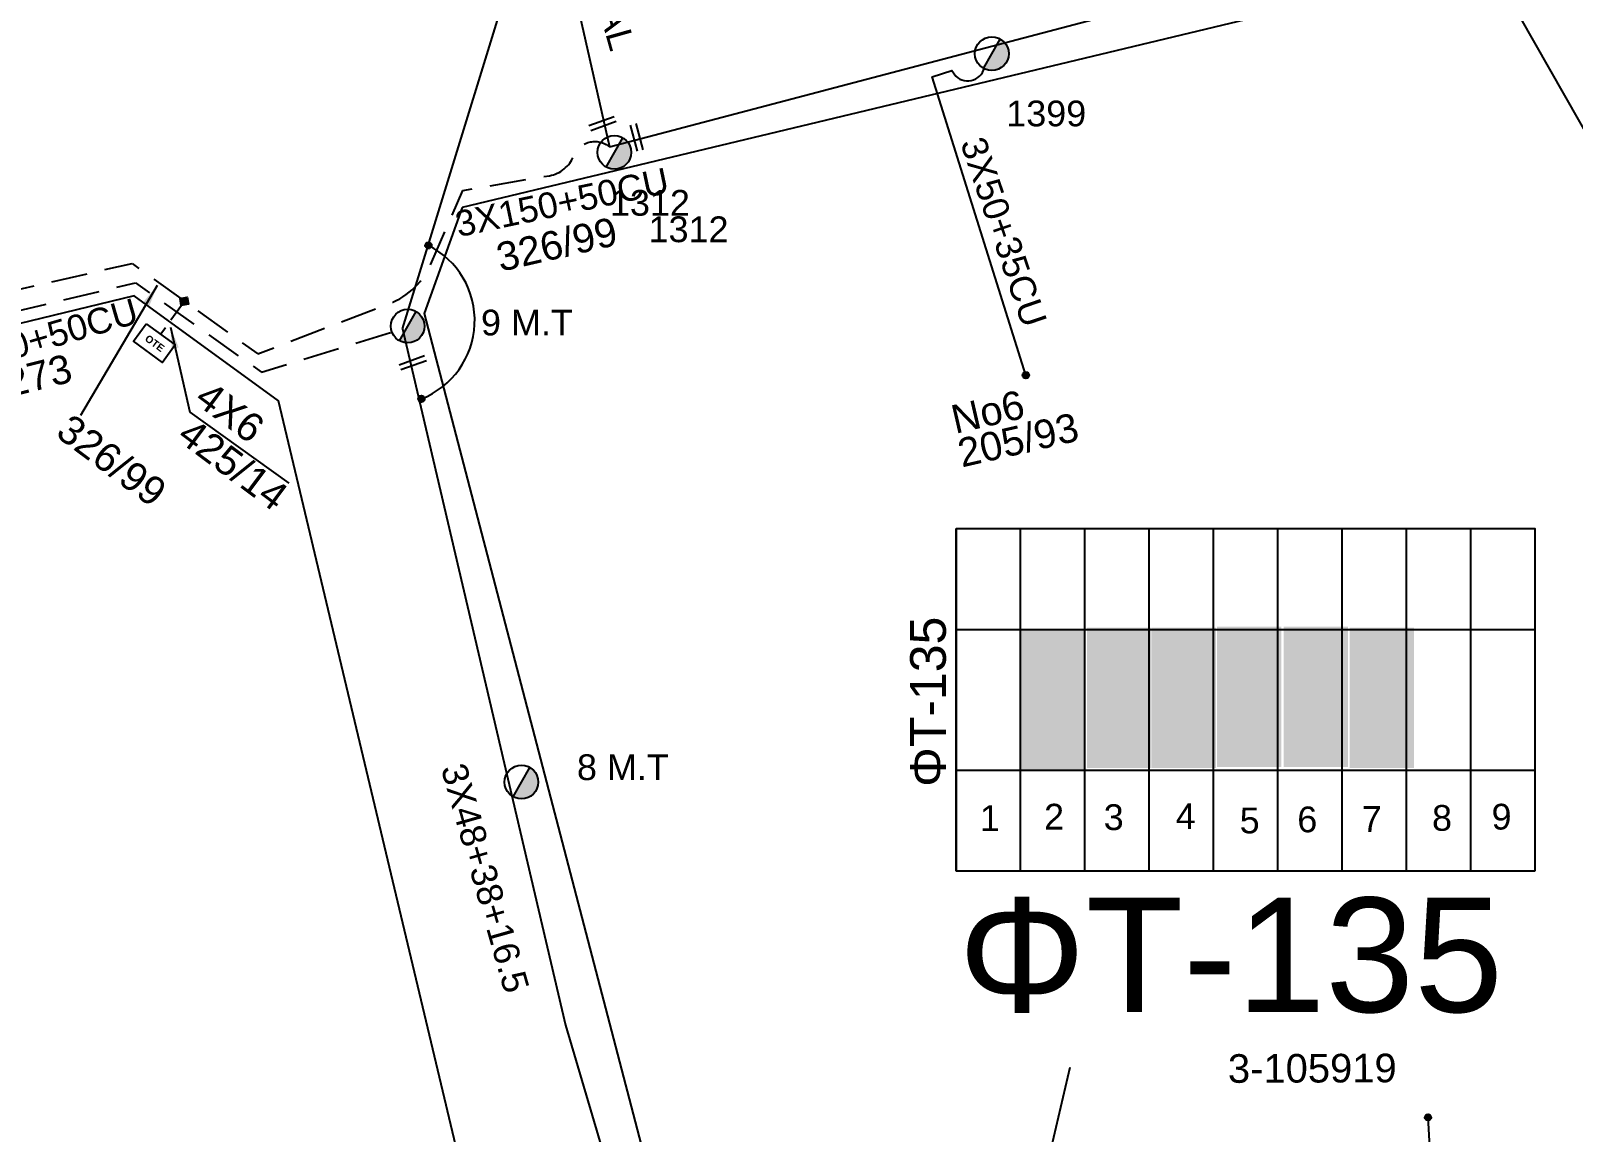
# Model space of a CAD drawing. Header units: millimetres. Extents: x 5010 to 7184, y -101 to 935.
# Drawn here: x 6650.5 to 6758.4, y 565.3 to 642.3 of the extents above; entities that cross this region are included whole.
import ezdxf
from ezdxf.enums import TextEntityAlignment as Align

# ---------------------------------------------------------------- set-up
doc = ezdxf.new("R2010")
doc.units = ezdxf.units.MM
doc.linetypes.add('DASHED', pattern=[19.05, 12.7, -6.35])
for name, color, linetype in [('Pillar OTE', 7, 'Continuous'), ('Ασφαλειοκιβώτια Χ.Τ 9 αναχωρήσεων', 7, 'Continuous'), ('Γέφυρες Εναερίου Δικτύου', 7, 'Continuous'), ('Γυμνά εναέρια ΧΤ (1Φ)   2x16AL', 7, 'Continuous'), ('Γυμνά εναέρια ΧΤ (3Φ)   3x50+35CU', 7, 'Continuous'), ('Γυμνά εναέρια ΧΤ (3Φ)   4x50AL', 7, 'Continuous'), ('Γυμνά εναέρια ΧΤ και ΦΟΠ (3Φ)   4x50+16AL', 7, 'Continuous'), ('Εναέρια παροχή ΧΤ 4x16', 7, 'SYN_LINE'), ('Επιγραφές - Σχήματα', 7, 'Continuous'), ('Καλώδια ΧΤ   3x150+50CU', 7, 'DASHED'), ('Καλώδια ΧΤ   3x48+38+16.5', 7, 'DASHED'), ('Μηχανική τομή', 7, 'Continuous'), ('Στύλος ΦΜ', 7, 'Continuous'), ('Στύλος ΦΜ @ 1', 7, 'Continuous'), ('Συνδέσεις', 7, 'Continuous'), ('Υπόβαθρο ΔΕΗ', 7, 'Continuous'), ('Υπόγεια καλώδια Παροχών ΧΤ   4x6', 7, 'DASHED')]:
    doc.layers.add(name, color=color, linetype=linetype)
doc.styles.get("Standard").update_dxf_attribs({"font": 'arial.ttf'})
doc.linetypes.add('SYN_LINE', pattern='A,0.5,-0.0001,["/\\/\\/\\/",Standard,S=0.1,R=0,X=0,Y=-0.05],-0.25', length=0.7501)
doc.dimstyles.new('ISO-25', dxfattribs={"dimtxt": 2.5, "dimasz": 2.5, "dimexe": 1.25, "dimexo": 0.625, "dimtad": 1, "dimtxsty": 'Standard', "dimcen": 2.5, "dimaunit": 2, "dimazin": 0, "dimtfac": 1, "dimtmove": 0, "dimatfit": 3, "dimfxl": 1, "dimarcsym": 0})

# ---------------------------------------------------------------- blocks, each defined once
blk = doc.blocks.new('ΥΠΑΡΧΩΝ ΤΣΙΜΕΝΤΕΝΙΟΣ ΣΤΥΛΟΣ')
at = {"layer": 'Στύλος ΦΜ'}
blk.add_hatch(color=256, dxfattribs=at).paths.add_polyline_path([(-1.29, -2.28, 0.574793), (2.62, 0, 0.268822), (1.3, 2.27)])
blk.add_line((-1.29, -2.28), (1.3, 2.27), dxfattribs=at)
blk.add_circle((0, 0), 2.62, dxfattribs=at)
at = {"layer": 'Στύλος ΦΜ', "flags": 4}
for tag, p in [('ΑΡΙΘΜΟΣ', (-4.68, 8.05)), ('ΤΥΠΟΣ', (-4.91, 3.03))]:
    blk.add_attdef(tag, p, '', height=4, dxfattribs=at)
blk = doc.blocks.new('ΑΣΦΑΛΕΙΟΚΙΒΩΤΙΟ ΥΠΟΣΤΑΘΜΟΥ 9 ΑΝΑΧΩΡΗΣΕΩΝ')
at = {"layer": 'Ασφαλειοκιβώτια Χ.Τ 9 αναχωρήσεων', "ltscale": 40}
for p, q in [((-23.8, 40.36), (24.02, 40.36)), ((-9.72, 40.36), (-9.72, -40.64)), ((9.94, 40.36), (9.94, -40.64)), ((-23.8, 31.36), (24.02, 31.36)), ((-23.8, 22.36), (24.02, 22.36)), ((-23.8, 13.36), (24.02, 13.36)), ((-23.8, 4.36), (24.02, 4.36)), ((-23.8, -4.64), (24.02, -4.64)), ((-23.8, -13.64), (24.02, -13.64)), ((-23.8, -22.64), (24.02, -22.64)), ((-23.8, -31.64), (24.02, -31.64))]:
    blk.add_line(p, q, dxfattribs=at)
at = {"layer": 'Ασφαλειοκιβώτια Χ.Τ 9 αναχωρήσεων'}
blk.add_lwpolyline([(-23.8, -40.64), (24.02, -40.64), (24.02, 40.36), (-23.8, 40.36)], close=True, dxfattribs=at)
for s, p in [('1', (-18.22, 37.06)), ('2', (-18.02, 28.07)), ('3', (-18.09, 19.73)), ('4', (-17.94, 9.66)), ('5', (-18.55, 0.71)), ('6', (-18.4, -7.35)), ('7', (-18.34, -16.37)), ('8', (-18.19, -26.2)), ('9', (-18.02, -34.53))]:
    blk.add_text(s, height=3.6, rotation=270, dxfattribs=at).set_placement(p)
at = {"layer": 'Ασφαλειοκιβώτια Χ.Τ 9 αναχωρήσεων', "ltscale": 40}
for tag, height, p in [('ΟΝΟΜΑ', 5, (-0.16, 44.31)), ('ΚΕΙΜΕΝΟ 1', 2, (17.06, 35.59)), ('ΚΕΙΜΕΝΟ 2', 2, (17.06, 26.88)), ('ΚΕΙΜΕΝΟ 3', 2, (17.06, 17.69)), ('ΚΕΙΜΕΝΟ 4', 2, (17.06, 8.71)), ('ΚΕΙΜΕΝΟ 5', 2, (17.06, -0.13)), ('ΚΕΙΜΕΝΟ 6', 2, (17.06, -9.05)), ('ΚΕΙΜΕΝΟ 7', 2, (17.06, -18.13)), ('ΚΕΙΜΕΝΟ 8', 2, (17.06, -26.85)), ('ΚΕΙΜΕΝΟ 9', 2, (17.06, -35.99)), ('ΣΧ', 2, (-0.1, -42.64))]:
    blk.add_attdef(tag, text='', height=height, dxfattribs=at).set_placement(p, align=Align.MIDDLE_CENTER)
blk = doc.blocks.new('ΜΗΧΑΝΙΚΗ ΤΟΜΗ')
at = {"layer": 'Μηχανική τομή', "ltscale": 40}
for p, q in [((-1.89, 0.78), (1.89, 0.78)), ((1.89, 0), (-1.89, 0))]:
    blk.add_line(p, q, dxfattribs=at)
blk = doc.blocks.new('_ΣΥΝΔΕΣΗ')
at = {"layer": 'Συνδέσεις', "linetype": 'SYN_LINE', "ltscale": 40}
blk.add_hatch(color=256, dxfattribs=at).paths.add_polyline_path([(0.5, -0.01, 1), (-0.5, -0.01, 1)])
at = {"layer": 'Συνδέσεις'}
blk.add_circle((0, -0.01), 0.5, dxfattribs=at)
blk = doc.blocks.new('TSONTA XT1')
at = {"ltscale": 40}
h = blk.add_hatch(color=256, dxfattribs=at)
h.dxf.hatch_style = 1
h.paths.add_polyline_path([(595.96, 2487.66), (597.07, 2488.77), (595.96, 2489.87), (594.85, 2488.77)])
blk.add_lwpolyline([(594.85, 2488.77), (595.96, 2489.87), (597.07, 2488.77), (595.96, 2487.66)], close=True, dxfattribs=at)
blk = doc.blocks.new('PILLAR ΟΤΕ')
at = {"layer": 'Pillar OTE', "ltscale": 40}
blk.add_lwpolyline([(-3.31, 2.02), (3.39, 2.02), (3.39, -1.99), (-3.31, -1.99)], close=True, dxfattribs=at)
at = {"layer": 'Pillar OTE', "insert": (-1.81, 0.71), "char_height": 1.3575, "width": 109.961, "attachment_point": 1}
blk.add_mtext('{\\fArial|b1|i0|c161|p34;OTE}', dxfattribs=at)

msp = doc.modelspace()

# ---------------------------------------------------------------- hatches: boundary and pattern name
at = {"layer": 'Ασφαλειοκιβώτια Χ.Τ 9 αναχωρήσεων'}
for color, points in [(151, [(6719.73, 600.41), (6719.73, 590.58), (6724.23, 590.58), (6724.23, 600.41)]), (202, [(6724.39, 600.55), (6724.39, 590.73), (6728.89, 590.73), (6728.89, 600.55)]), (5, [(6728.91, 600.55), (6728.91, 590.73), (6733.41, 590.73), (6733.41, 600.55)]), (62, [(6733.5, 600.62), (6733.5, 590.8), (6738, 590.8), (6738, 600.62)]), (133, [(6738.16, 600.62), (6738.16, 590.8), (6742.66, 590.8), (6742.66, 600.62)]), (6, [(6742.76, 600.55), (6742.76, 590.73), (6747.26, 590.73), (6747.26, 600.55)])]:
    msp.add_hatch(color=color, dxfattribs=at).paths.add_polyline_path(points)

# ---------------------------------------------------------------- linework, layer by layer
at = {"layer": 'Γέφυρες Εναερίου Δικτύου', "color": 173, "flags": 128}
msp.add_lwpolyline([(6676.53, 621.45), (6686.52, 653.95), (6695.7, 676.63)], dxfattribs=at)
at = {"layer": 'Γυμνά εναέρια ΧΤ (1Φ)   2x16AL', "color": 173, "linetype": 'Continuous', "flags": 128}
msp.add_lwpolyline([(6676.53, 621.45), (6687.93, 572.76), (6691.64, 560.13), (6682.39, 561.71)], dxfattribs=at)
at = {"layer": 'Γυμνά εναέρια ΧΤ (3Φ)   3x50+35CU', "color": 62, "flags": 128}
msp.add_lwpolyline([(6720.12, 618.2), (6713.57, 639.06), (6714.94, 639.5), (6715.23, 639.1, 0.624504), (6717.23, 639.84, 1.257869)], format="xyb", dxfattribs=at)
at = {"layer": 'Γυμνά εναέρια ΧΤ (3Φ)   4x50AL', "color": 62, "flags": 128}
msp.add_lwpolyline([(6686.52, 653.95), (6690.99, 634.17)], dxfattribs=at)
at = {"layer": 'Γυμνά εναέρια ΧΤ και ΦΟΠ (3Φ)   4x50+16AL', "color": 62, "flags": 128}
msp.add_lwpolyline([(6690.99, 634.17), (6760.79, 652.56)], dxfattribs=at)
at = {"layer": 'Εναέρια παροχή ΧΤ 4x16', "color": 30, "linetype": 'SYN_LINE', "ltscale": 15, "flags": 128}
msp.add_lwpolyline([(6748.93, 554.18), (6748.26, 566.32)], dxfattribs=at)
at = {"layer": 'Επιγραφές - Σχήματα', "linetype": 'Continuous', "ltscale": 0.2}
msp.add_arc((6675.69, 622.02), 5.88, 291.4506, 63.353, dxfattribs=at)
at = {"layer": 'Καλώδια ΧΤ   3x150+50CU', "color": 62, "ltscale": 0.2, "flags": 128}
msp.add_lwpolyline([(6620.38, 617.97, -0.49138), (6619.72, 624.52, -0.361387), (6636.54, 623.08, 0.226622), (6640.53, 622.12), (6657.6, 626.01), (6666.39, 619.69), (6675.59, 623.2, 0.208847), (6678.57, 626.12), (6680.75, 631.12), (6686.79, 632.15, 0.26239), (6688.49, 633.53, -0.511315), (6690.99, 634.17, -3.518707)], format="xyb", dxfattribs=at)
at = {"layer": 'Καλώδια ΧΤ   3x150+50CU', "color": 173, "linetype": 'DASHED', "ltscale": 0.2, "flags": 128}
msp.add_lwpolyline([(6623.18, 618.45, -0.97857), (6623.44, 622.98), (6628.73, 624.06, -0.300945), (6631.88, 622.78, 0.284861), (6633.87, 621.91), (6635.55, 621.95, -0.213707), (6637.54, 621.11, 0.252409), (6639.79, 620.36), (6657.84, 624.66), (6666.65, 618.41), (6676.53, 621.45)], format="xyb", dxfattribs=at)
at = {"layer": 'Υπόβαθρο ΔΕΗ', "flags": 128}
msp.add_lwpolyline([(6680.7, 629.92), (6678.03, 622.51), (6699.7, 539.57), (6796.71, 558.1), (6799.67, 564.32), (6752.49, 647.14)], close=True, dxfattribs=at)
msp.add_lwpolyline([(6680.7, 629.92), (6678.03, 622.51), (6699.7, 539.57), (6796.71, 558.1), (6799.67, 564.32), (6752.49, 647.14)], close=True, dxfattribs=at)
for points in [[(6418.28, 565.81), (6400.76, 540.88), (6448.03, 517.96), (6493.36, 497.04), (6569.25, 513.32), (6636.98, 526.54), (6686.64, 537.5), (6667.85, 616.41), (6657.74, 623.74), (6559.1, 599.8), (6473.57, 579.32), (6418.28, 565.81)], [(6418.28, 565.81), (6400.76, 540.88), (6448.03, 517.96), (6493.36, 497.04), (6569.25, 513.32), (6636.98, 526.54), (6686.64, 537.5), (6667.85, 616.41), (6657.74, 623.74), (6559.1, 599.8), (6473.57, 579.32), (6418.28, 565.81)], [(6661.65, 615.62), (6668.58, 610.65)]]:
    msp.add_lwpolyline(points, dxfattribs=at)
at = {"layer": 'Υπόγεια καλώδια Παροχών ΧΤ   4x6', "color": 62, "linetype": 'DASHED', "ltscale": 0.1}
msp.add_lwpolyline([(6661.05, 623.07), (6659.61, 621.06)], dxfattribs=at)

# ---------------------------------------------------------------- block references
at = {"layer": 'Pillar OTE', "xscale": 0.3750000000000001, "yscale": 0.3750000000000001, "zscale": 0.3750000000000001, "rotation": 323.9135046614494}
msp.add_blockref('PILLAR ΟΤΕ', (6659.14, 620.45), dxfattribs=at)
at = {"layer": 'Ασφαλειοκιβώτια Χ.Τ 9 αναχωρήσεων', "xscale": 0.5, "yscale": 0.5, "zscale": 0.5, "rotation": 90}
msp.add_blockref('ΑΣΦΑΛΕΙΟΚΙΒΩΤΙΟ ΥΠΟΣΤΑΘΜΟΥ 9 ΑΝΑΧΩΡΗΣΕΩΝ', (6735.43, 595.44), dxfattribs=at).add_auto_attribs({'ΟΝΟΜΑ': 'ΦΤ-135'})
at = {"layer": 'Μηχανική τομή'}
for p, xscale, yscale, zscale, rotation in [((6690.57, 635.61), 0.5000000000003455, 0.5000000000003455, 0.5000000000003455, 19.91667185463837), ((6693.09, 634.88), 0.5000000000003978, 0.5000000000003978, 0.5000000000003978, 105.0150737377341), ((6677.3, 618.89), 0.5000000000003455, 0.5000000000003455, 0.5000000000003455, 19.91667185463837)]:
    msp.add_blockref('ΜΗΧΑΝΙΚΗ ΤΟΜΗ', p, dxfattribs=dict(at, xscale=xscale, yscale=yscale, zscale=zscale, rotation=rotation))
at = {"layer": 'Στύλος ΦΜ @ 1', "ltscale": 40}
ref = msp.add_blockref('ΥΠΑΡΧΩΝ ΤΣΙΜΕΝΤΕΝΙΟΣ ΣΤΥΛΟΣ', (6717.74, 640.68), dxfattribs=dict(at, xscale=0.4499999999998181, yscale=0.4499999999998181, zscale=0.4499999999998181))
ref.add_attrib('ΤΥΠΟΣ', '1399', (6718.75, 635.6), dxfattribs={"layer": 'Στύλος ΦΜ', "height": 1.8, "flags": 4})
ref = msp.add_blockref('ΥΠΑΡΧΩΝ ΤΣΙΜΕΝΤΕΝΙΟΣ ΣΤΥΛΟΣ', (6717.74, 640.68), dxfattribs=dict(at, xscale=0.4499999999998181, yscale=0.4499999999998181, zscale=0.4499999999998181))
ref.add_attrib('ΤΥΠΟΣ', '1399', (6718.75, 635.6), dxfattribs={"layer": 'Στύλος ΦΜ', "height": 1.8, "flags": 4})
ref = msp.add_blockref('ΥΠΑΡΧΩΝ ΤΣΙΜΕΝΤΕΝΙΟΣ ΣΤΥΛΟΣ', (6691.34, 633.78), dxfattribs=dict(at, xscale=0.4499999999998181, yscale=0.4499999999998181, zscale=0.4499999999998181))
ref.add_attrib('ΤΥΠΟΣ', '1312', (6691.03, 629.35), dxfattribs={"layer": 'Στύλος ΦΜ', "height": 1.8, "flags": 4})
ref = msp.add_blockref('ΥΠΑΡΧΩΝ ΤΣΙΜΕΝΤΕΝΙΟΣ ΣΤΥΛΟΣ', (6691.34, 633.78), dxfattribs=dict(at, xscale=0.4499999999998181, yscale=0.4499999999998181, zscale=0.4499999999998181))
ref.add_attrib('ΤΥΠΟΣ', '1312', (6693.73, 627.5), dxfattribs={"layer": 'Στύλος ΦΜ', "height": 1.8, "flags": 4})
ref = msp.add_blockref('ΥΠΑΡΧΩΝ ΤΣΙΜΕΝΤΕΝΙΟΣ ΣΤΥΛΟΣ', (6676.88, 621.63), dxfattribs=dict(at, xscale=0.4499999999998181, yscale=0.4499999999998181, zscale=0.4499999999998181))
ref.add_attrib('ΤΥΠΟΣ', '9 M.T', (6682.01, 620.98), dxfattribs={"layer": 'Στύλος ΦΜ', "height": 1.8, "flags": 4})
ref = msp.add_blockref('ΥΠΑΡΧΩΝ ΤΣΙΜΕΝΤΕΝΙΟΣ ΣΤΥΛΟΣ', (6676.88, 621.63), dxfattribs=dict(at, xscale=0.4499999999998181, yscale=0.4499999999998181, zscale=0.4499999999998181))
ref.add_attrib('ΤΥΠΟΣ', '9 M.T', (6682.01, 620.98), dxfattribs={"layer": 'Στύλος ΦΜ', "height": 1.8, "flags": 4})
ref = msp.add_blockref('ΥΠΑΡΧΩΝ ΤΣΙΜΕΝΤΕΝΙΟΣ ΣΤΥΛΟΣ', (6684.84, 589.75), dxfattribs=dict(at, xscale=0.4499999999998181, yscale=0.4499999999998181, zscale=0.4499999999998181))
ref.add_attrib('ΤΥΠΟΣ', '8 M.T', (6688.72, 589.89), dxfattribs={"layer": 'Στύλος ΦΜ', "height": 1.8, "flags": 4})
ref = msp.add_blockref('ΥΠΑΡΧΩΝ ΤΣΙΜΕΝΤΕΝΙΟΣ ΣΤΥΛΟΣ', (6684.84, 589.75), dxfattribs=dict(at, xscale=0.4499999999998181, yscale=0.4499999999998181, zscale=0.4499999999998181))
ref.add_attrib('ΤΥΠΟΣ', '8 M.T', (6688.72, 589.89), dxfattribs={"layer": 'Στύλος ΦΜ', "height": 1.8, "flags": 4})
at = {"layer": 'Συνδέσεις', "xscale": 0.4500000000000455, "yscale": 0.4500000000000455, "zscale": 0.4500000000000455}
for p in [(6678.33, 627.28), (6720.12, 618.2), (6677.84, 616.55), (6748.25, 566.31)]:
    msp.add_blockref('_ΣΥΝΔΕΣΗ', p, dxfattribs=at)
at = {"layer": 'Συνδέσεις', "xscale": 0.3206137881753686, "yscale": 0.3206137881753686, "zscale": 0.3206137881753686, "rotation": 324.9561571609976}
msp.add_blockref('TSONTA XT1', (6046.64, 79.8), dxfattribs=at)

# ---------------------------------------------------------------- texts
at = {"layer": 'Γυμνά εναέρια ΧΤ (3Φ)   3x50+35CU'}
msp.add_text('3X50+35CU', height=1.8, rotation=288.6932, dxfattribs=at).set_placement((6718.58, 628.22), align=Align.MIDDLE)
at = {"layer": 'Γυμνά εναέρια ΧΤ (3Φ)   4x50AL'}
msp.add_text('4X50AL', height=1.8, rotation=285.7228, dxfattribs=at).set_placement((6690.73, 645.3), align=Align.MIDDLE)
at = {"layer": 'Επιγραφές - Σχήματα', "linetype": 'DASHED', "ltscale": 0.2, "char_height": 2, "width": 17.7581, "attachment_point": 1}
for s, insert, rotation in [('326/99', (6682.92, 627.37), 12.9811), ('3-62273', (6643.13, 617.22), 14.1127), ('4Χ6', (6663.07, 617.92), 323.2833), ('Νο6', (6714.73, 616.04), 12.9811), ('326/99', (6653.36, 615.6), 323.2833), ('205/93', (6715.19, 613.69), 12.9811), ('425/14', (6661.85, 615.32), 323.2833), ('3-105919', (6734.25, 570.72), 0.1994)]:
    msp.add_mtext(s, dxfattribs=dict(at, insert=insert, rotation=rotation))
at = {"layer": 'Επιγραφές - Σχήματα', "linetype": 'DASHED', "ltscale": 0.2, "insert": (6715.39, 581.67), "char_height": 8, "width": 24.9768, "attachment_point": 1}
msp.add_mtext('ΦΤ-135', dxfattribs=at)
at = {"layer": 'Καλώδια ΧΤ   3x150+50CU', "ltscale": 0.2}
for rotation, p in [(11.8973, (6687.67, 630.29)), (16.2056, (6650.64, 620.64))]:
    msp.add_text('3X150+50CU', height=1.8, rotation=rotation, dxfattribs=at).set_placement(p, align=Align.MIDDLE)
at = {"layer": 'Καλώδια ΧΤ   3x48+38+16.5', "ltscale": 0.2}
msp.add_text('3X48+38+16.5', height=1.8, rotation=285.8335, dxfattribs=at).set_placement((6682.31, 583.04), align=Align.MIDDLE)

# ---------------------------------------------------------------- leaders
at = {"layer": 'Επιγραφές - Σχήματα', "ltscale": 40}
for points, override in [([(6659.37, 624.48), (6653.99, 615.38)], {"dimasz": 1.5, "dimtad": 0}), ([(6660.29, 621.55), (6661.65, 615.62)], {"dimasz": 1.5, "dimtad": 0}), ([(6715.35, 535.81), (6723.21, 569.82)], {"dimasz": 2, "dimtad": 0})]:
    msp.add_leader(points, dimstyle='ISO-25', override=override, dxfattribs=at)

doc.saveas('drawing.dxf')
